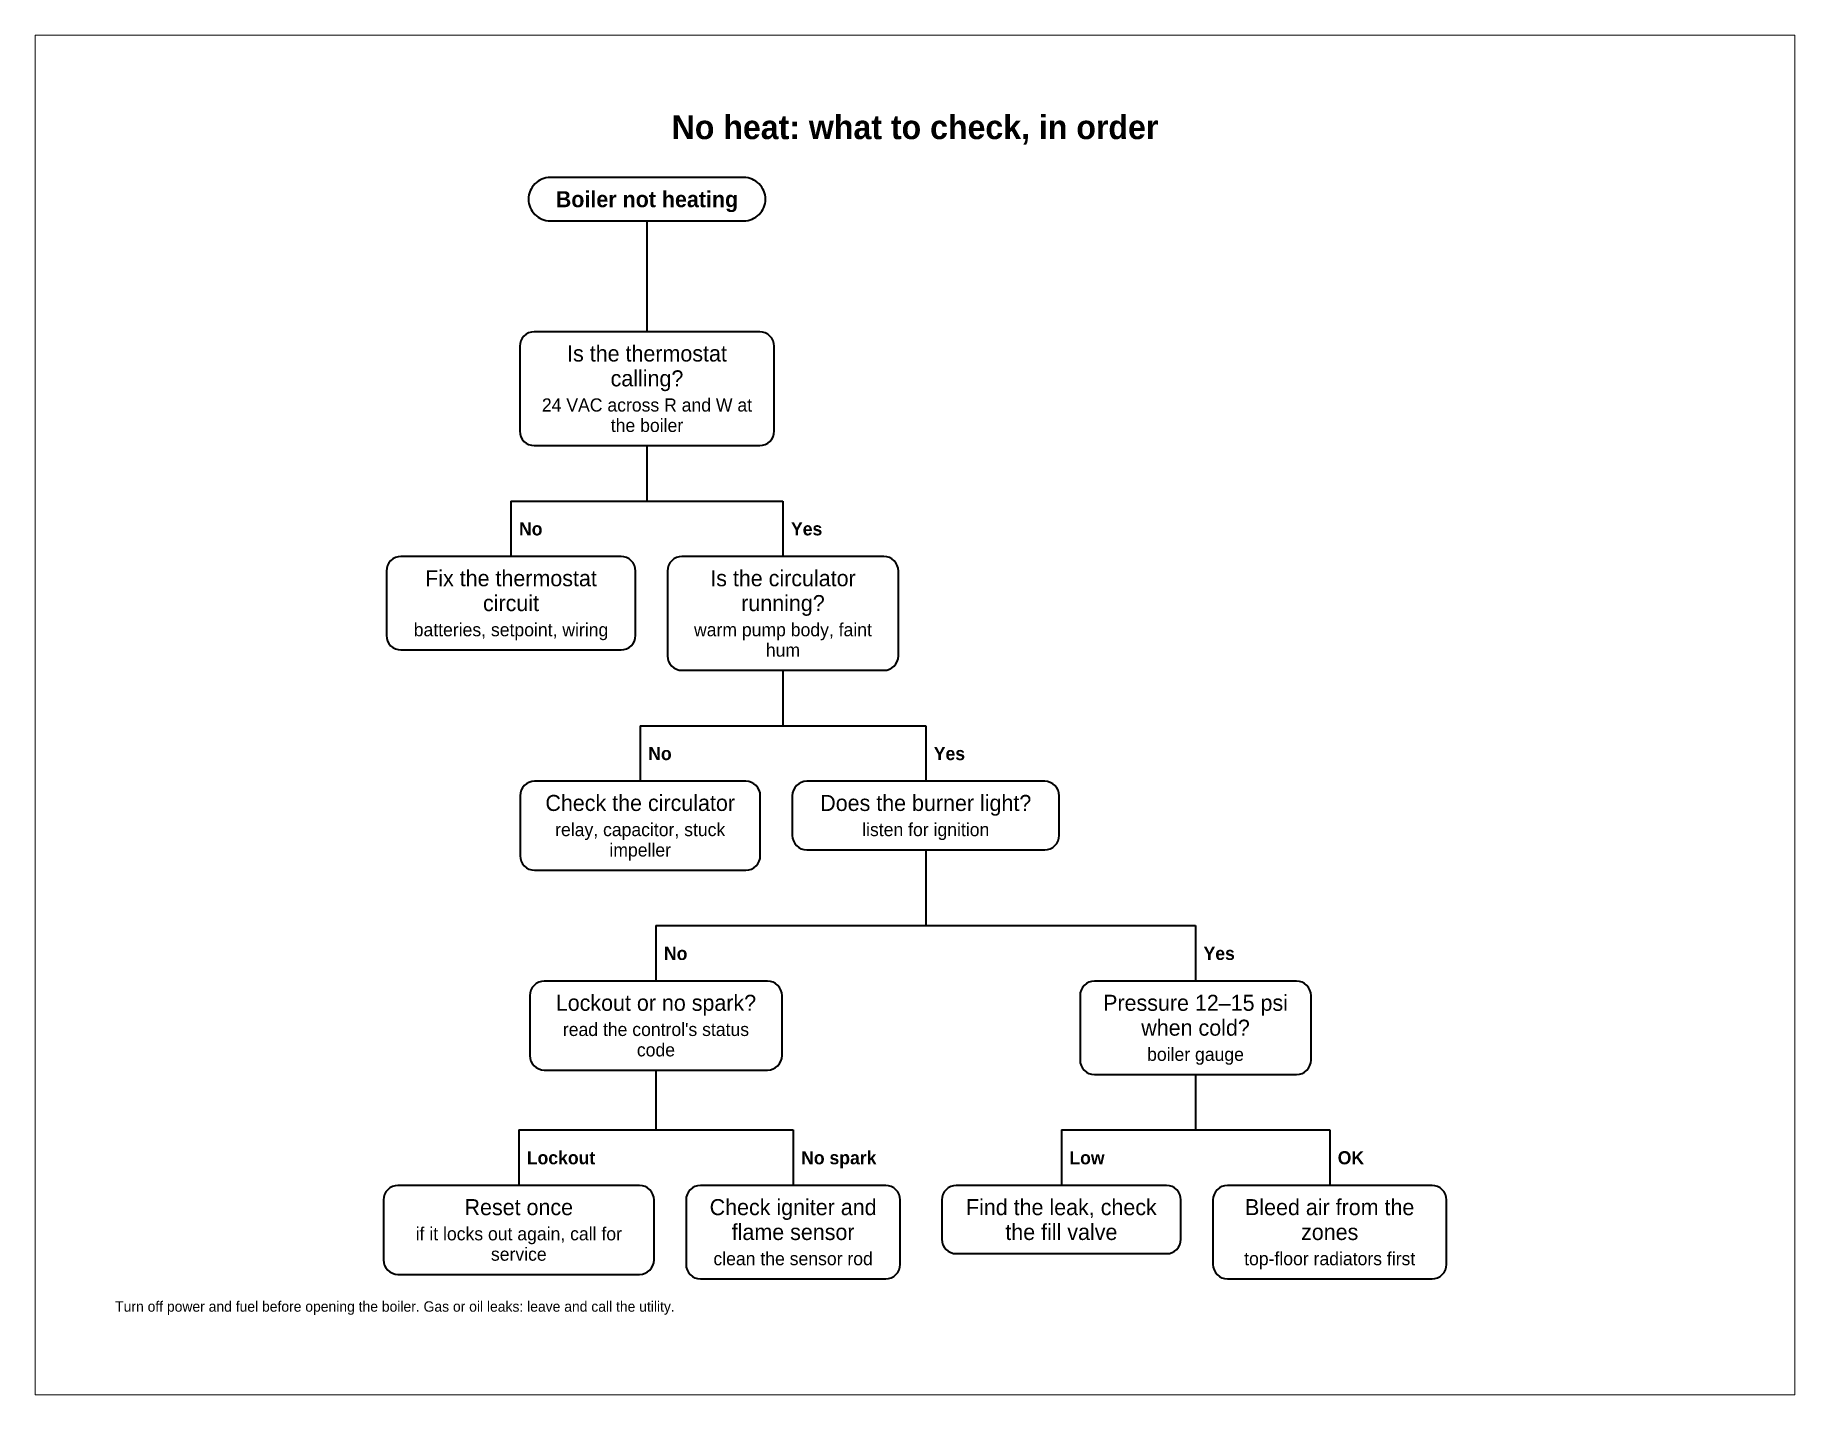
# Model space of a CAD drawing. Header units: inches. Extents: x 0 to 11, y 0 to 8.5.
import ezdxf
from ezdxf.enums import TextEntityAlignment as Align

# ---------------------------------------------------------------- set-up
doc = ezdxf.new("R2010")
doc.units = ezdxf.units.IN
doc.header["$LTSCALE"] = 0.1
doc.header["$MEASUREMENT"] = 0
for name, color, linetype, lineweight in [('BRANCH', 7, 'CONTINUOUS', 35), ('LABEL', 7, 'CONTINUOUS', 18), ('NODE', 7, 'CONTINUOUS', 35), ('TEXT', 7, 'CONTINUOUS', 25), ('TEXT-MINOR', 8, 'CONTINUOUS', 18), ('TITLE', 7, 'CONTINUOUS', 35)]:
    doc.layers.add(name, color=color, linetype=linetype, lineweight=lineweight)
doc.layers.add('PAGE', color=8, linetype='CONTINUOUS', lineweight=13, plot=False)
doc.styles.add('TD-BOLD', font='B612-Bold.ttf')
doc.styles.add('TD-STD', font='B612-Regular.ttf')

msp = doc.modelspace()

# ---------------------------------------------------------------- linework, layer by layer
at = {"layer": 'BRANCH', "lineweight": 35}
for p, q in [((3.824533, 7.33925), (3.824533, 6.992326)), ((3.824533, 6.992326), (3.824533, 6.645402)), ((3.824533, 5.934333), (3.824533, 5.587409)), ((2.97442, 5.587409), (3.824533, 5.587409)), ((3.824533, 5.587409), (4.674646, 5.587409)), ((4.674646, 5.587409), (4.674646, 5.240485)), ((4.674646, 4.529415), (4.674646, 4.182492)), ((3.782115, 4.182492), (4.674646, 4.182492)), ((4.674646, 4.182492), (5.567178, 4.182492)), ((5.567178, 4.182492), (5.567178, 3.835568)), ((5.567178, 3.407382), (5.567178, 2.933005)), ((3.880653, 2.933005), (5.567178, 2.933005)), ((3.880653, 2.933005), (3.880653, 2.586081)), ((5.567178, 2.933005), (7.253704, 2.933005)), ((7.253704, 2.933005), (7.253704, 2.586081)), ((3.880653, 2.030442), (3.880653, 1.65554)), ((7.253704, 2.002464), (7.253704, 1.65554)), ((3.023201, 1.65554), (3.880653, 1.65554)), ((3.880653, 1.65554), (4.738105, 1.65554)), ((6.414989, 1.65554), (7.253704, 1.65554)), ((7.253704, 1.65554), (8.092418, 1.65554))]:
    msp.add_line(p, q, dxfattribs=at)
at = {"layer": 'BRANCH', "lineweight": 35, "true_color": 0x6b7280}
msp.add_line((2.97442, 5.587409), (2.97442, 5.240485), dxfattribs=at)
at = {"layer": 'BRANCH', "lineweight": 35, "true_color": 0xc62828}
for p, q in [((3.782115, 4.182492), (3.782115, 3.835568)), ((3.023201, 1.65554), (3.023201, 1.308617))]:
    msp.add_line(p, q, dxfattribs=at)
at = {"layer": 'BRANCH', "lineweight": 35, "true_color": 0xe8710a}
for p, q in [((4.738105, 1.65554), (4.738105, 1.308617)), ((6.414989, 1.65554), (6.414989, 1.308617))]:
    msp.add_line(p, q, dxfattribs=at)
at = {"layer": 'BRANCH', "lineweight": 35, "true_color": 0x2e7d32}
msp.add_line((8.092418, 1.65554), (8.092418, 1.308617), dxfattribs=at)
at = {"layer": 'NODE', "lineweight": 40}
for points in [[(3.219367, 7.33925), (4.429699, 7.33925, 0.414214), (4.565068, 7.474618), (4.565068, 7.474632, 0.414214), (4.429699, 7.61), (3.219367, 7.61, 0.414214), (3.083999, 7.474632), (3.083999, 7.474618, 0.414214)], [(3.119397, 5.934333), (4.529669, 5.934333, 0.414214), (4.619919, 6.024583), (4.619919, 6.555152, 0.414214), (4.529669, 6.645402), (3.119397, 6.645402, 0.414214), (3.029147, 6.555152), (3.029147, 6.024583, 0.414214)], [(4.04334, 4.529415), (5.305953, 4.529415, 0.414214), (5.396203, 4.619665), (5.396203, 5.150235, 0.414214), (5.305953, 5.240485), (4.04334, 5.240485, 0.414214), (3.95309, 5.150235), (3.95309, 4.619665, 0.414214)], [(4.823276, 3.407382), (6.311081, 3.407382, 0.414214), (6.401331, 3.497632), (6.401331, 3.745318, 0.414214), (6.311081, 3.835568), (4.823276, 3.835568, 0.414214), (4.733026, 3.745318), (4.733026, 3.497632, 0.414214)], [(3.182618, 2.030442), (4.578688, 2.030442, 0.414214), (4.668938, 2.120692), (4.668938, 2.495831, 0.414214), (4.578688, 2.586081), (3.182618, 2.586081, 0.414214), (3.092368, 2.495831), (3.092368, 2.120692, 0.414214)], [(6.621921, 2.002464), (7.885486, 2.002464, 0.414214), (7.975736, 2.092714), (7.975736, 2.495831, 0.414214), (7.885486, 2.586081), (6.621921, 2.586081, 0.414214), (6.531671, 2.495831), (6.531671, 2.092714, 0.414214)]]:
    msp.add_lwpolyline(points, format="xyb", close=True, dxfattribs=at)
at = {"layer": 'NODE', "lineweight": 40, "true_color": 0x6b7280}
msp.add_lwpolyline([(2.286, 4.656868), (3.66284, 4.656868, 0.414214), (3.75309, 4.747118), (3.75309, 5.150235, 0.414214), (3.66284, 5.240485), (2.286, 5.240485, 0.414214), (2.19575, 5.150235), (2.19575, 4.747118, 0.414214)], format="xyb", close=True, dxfattribs=at)
at = {"layer": 'NODE', "lineweight": 40, "true_color": 0xc62828}
for points in [[(3.121453, 3.279929), (4.442776, 3.279929, 0.414214), (4.533026, 3.370179), (4.533026, 3.745318, 0.414214), (4.442776, 3.835568), (3.121453, 3.835568, 0.414214), (3.031203, 3.745318), (3.031203, 3.370179, 0.414214)], [(2.267917, 0.752978), (3.778485, 0.752978, 0.414214), (3.868735, 0.843228), (3.868735, 1.218367, 0.414214), (3.778485, 1.308617), (2.267917, 1.308617, 0.414214), (2.177667, 1.218367), (2.177667, 0.843228, 0.414214)]]:
    msp.add_lwpolyline(points, format="xyb", close=True, dxfattribs=at)
at = {"layer": 'NODE', "lineweight": 40, "true_color": 0xe8710a}
for points in [[(4.158985, 0.725), (5.317225, 0.725, 0.414214), (5.407475, 0.81525), (5.407475, 1.218367, 0.414214), (5.317225, 1.308617), (4.158985, 1.308617, 0.414214), (4.068735, 1.218367), (4.068735, 0.81525, 0.414214)], [(5.757725, 0.882436), (7.072254, 0.882436, 0.414214), (7.162504, 0.972686), (7.162504, 1.218367, 0.414214), (7.072254, 1.308617), (5.757725, 1.308617, 0.414214), (5.667475, 1.218367), (5.667475, 0.972686, 0.414214)]]:
    msp.add_lwpolyline(points, format="xyb", close=True, dxfattribs=at)
at = {"layer": 'NODE', "lineweight": 40, "true_color": 0x2e7d32}
msp.add_lwpolyline([(7.452754, 0.725), (8.732083, 0.725, 0.414214), (8.822333, 0.81525), (8.822333, 1.218367, 0.414214), (8.732083, 1.308617), (7.452754, 1.308617, 0.414214), (7.362504, 1.218367), (7.362504, 0.81525, 0.414214)], format="xyb", close=True, dxfattribs=at)
at = {"layer": 'PAGE'}
msp.add_lwpolyline([(0, 0), (11, 0), (11, 8.5), (0, 8.5)], close=True, dxfattribs=at)

# ---------------------------------------------------------------- texts
at = {"layer": 'LABEL', "true_color": 0x6b7280, "style": 'TD-BOLD'}
msp.add_text('No', height=0.082228, dxfattribs=at).set_placement((3.024559, 5.413947), align=Align.MIDDLE_LEFT)
at = {"layer": 'LABEL', "style": 'TD-BOLD'}
for s, p in [('Yes', (4.724785, 5.413947)), ('Yes', (5.617317, 4.00903)), ('No', (3.930792, 2.759543)), ('Yes', (7.303843, 2.759543))]:
    msp.add_text(s, height=0.082228, dxfattribs=at).set_placement(p, align=Align.MIDDLE_LEFT)
at = {"layer": 'LABEL', "true_color": 0xc62828, "style": 'TD-BOLD'}
for s, p in [('No', (3.832253, 4.00903)), ('Lockout', (3.07334, 1.482079))]:
    msp.add_text(s, height=0.082228, dxfattribs=at).set_placement(p, align=Align.MIDDLE_LEFT)
at = {"layer": 'LABEL', "true_color": 0xe8710a, "style": 'TD-BOLD'}
for s, p in [('No spark', (4.788244, 1.482079)), ('Low', (6.465128, 1.482079))]:
    msp.add_text(s, height=0.082228, dxfattribs=at).set_placement(p, align=Align.MIDDLE_LEFT)
at = {"layer": 'LABEL', "true_color": 0x2e7d32, "style": 'TD-BOLD'}
msp.add_text('OK', height=0.082228, dxfattribs=at).set_placement((8.142557, 1.482079), align=Align.MIDDLE_LEFT)
at = {"layer": 'TEXT'}
for s, style, p in [('Boiler not heating', 'TD-BOLD', (3.824533, 7.524764)), ('Is the thermostat', 'TD-STD', (3.824533, 6.560166)), ('calling?', 'TD-STD', (3.824533, 6.404736)), ('Fix the thermostat', 'TD-STD', (2.97442, 5.155249)), ('Is the circulator', 'TD-STD', (4.674646, 5.155249)), ('circuit', 'TD-STD', (2.97442, 4.999818)), ('running?', 'TD-STD', (4.674646, 4.999818)), ('Check the circulator', 'TD-STD', (3.782115, 3.750332)), ('Does the burner light?', 'TD-STD', (5.567178, 3.750332)), ('Lockout or no spark?', 'TD-STD', (3.880653, 2.500845)), ('Pressure 12–15 psi', 'TD-STD', (7.253704, 2.500845)), ('when cold?', 'TD-STD', (7.253704, 2.345414)), ('Reset once', 'TD-STD', (3.023201, 1.223381)), ('Check igniter and', 'TD-STD', (4.738105, 1.223381)), ('Find the leak, check', 'TD-STD', (6.414989, 1.223381)), ('Bleed air from the', 'TD-STD', (8.092418, 1.223381)), ('flame sensor', 'TD-STD', (4.738105, 1.06795)), ('the fill valve', 'TD-STD', (6.414989, 1.06795)), ('zones', 'TD-STD', (8.092418, 1.06795))]:
    msp.add_text(s, height=0.100278, dxfattribs=dict(at, style=style)).set_placement(p, align=Align.TOP_CENTER)
at = {"layer": 'TEXT-MINOR', "style": 'TD-STD'}
for s, p in [('24 VAC across R and W at', (3.824533, 6.22925)), ('the boiler', (3.824533, 6.101797)), ('batteries, setpoint, wiring', (2.97442, 4.824332)), ('warm pump body, faint', (4.674646, 4.824332)), ('hum', (4.674646, 4.696879)), ('relay, capacitor, stuck', (3.782115, 3.574846)), ('listen for ignition', (5.567178, 3.574846)), ('impeller', (3.782115, 3.447392)), ("read the control's status", (3.880653, 2.325359)), ('code', (3.880653, 2.197906)), ('boiler gauge', (7.253704, 2.169928)), ('if it locks out again, call for', (3.023201, 1.047894)), ('service', (3.023201, 0.920441)), ('clean the sensor rod', (4.738105, 0.892464)), ('top-floor radiators first', (8.092418, 0.892464))]:
    msp.add_text(s, height=0.082228, dxfattribs=at).set_placement(p, align=Align.TOP_CENTER)
msp.add_text('Turn off power and fuel before opening the boiler. Gas or oil leaks: leave and call the utility.', height=0.065, dxfattribs=at).set_placement((0.5, 0.5), align=Align.BOTTOM_LEFT)
at = {"layer": 'TITLE', "style": 'TD-BOLD'}
msp.add_text('No heat: what to check, in order', height=0.15, dxfattribs=at).set_placement((5.5, 8), align=Align.TOP_CENTER)

doc.saveas('drawing.dxf')
